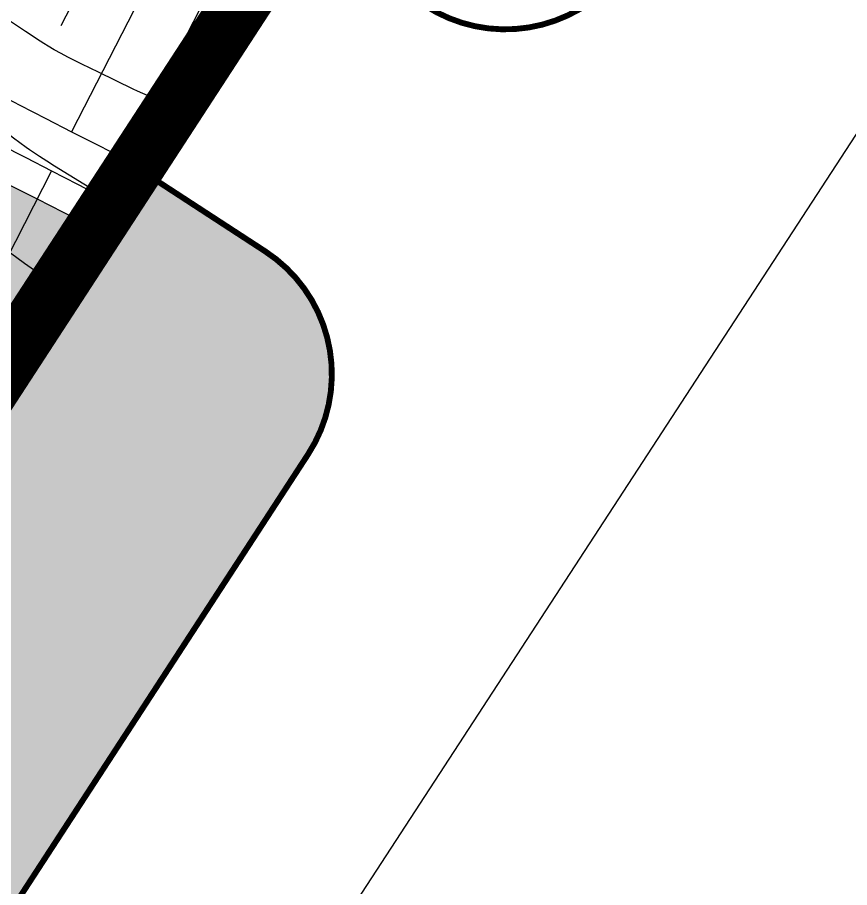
# Model space of a CAD drawing. Header units: millimetres. Extents: x 156921 to 159642, y 477538 to 479586.
# Drawn here: x 157868.88 to 157897.26, y 479020.97 to 479050.64 of the extents above; entities that cross this region are included whole.
import ezdxf
from ezdxf.enums import TextEntityAlignment as Align

# ---------------------------------------------------------------- set-up
doc = ezdxf.new("R2010")
doc.units = ezdxf.units.MM
doc.header["$MEASUREMENT"] = 0
doc.linetypes.add('A-CENTR01', pattern=[2, 1.25, -0.25, 0.25, -0.25])
doc.linetypes.add('CONT', pattern=[2, 1, 1])
doc.layers.add('99_가이드라인', color=83, linetype='Continuous', plot=False)
for name, color, linetype in [('CX-BORD-LIN1', 4, 'Continuous'), ('CX-BORD-LIN2', 3, 'Continuous'), ('CX-BORD-TEX3', 6, 'Continuous'), ('WD_도곽', 7, 'Continuous'), ('깎기비탈면&암선', 30, 'Continuous')]:
    doc.layers.add(name, color=color, linetype=linetype)
doc.layers.add('F0017111', color=94, linetype='Continuous', transparency=0.6)
doc.styles.add('TB_TEXT', font='BAREUNDOTUMPRO1.TTF')
doc.styles.add('TB_WBTXT', font='BareunDotumPro3.ttf')

# ---------------------------------------------------------------- blocks, each defined once
blk = doc.blocks.new('WD-INDEX-1', base_point=(3990.447, -477.055))
at = {"true_color": 0xc8be96, "transparency": 33554687}
h = blk.add_hatch(color=253, dxfattribs=at)
edge = h.paths.add_edge_path()
edge.add_arc((3995.747, -632.055), 5, 270, 360)
edge.add_line((4000.747, -632.055), (4000.747, -572.055))
edge.add_arc((3995.747, -572.055), 5, 0, 90)
edge.add_line((3995.747, -567.055), (3990.447, -567.055))
edge.add_line((3990.447, -567.055), (3990.447, -637.055))
edge.add_line((3990.447, -637.055), (3995.747, -637.055))
at = {"color": 253, "true_color": 0xb4b4b4, "const_width": 0.2}
blk.add_lwpolyline([(3995.747, -557.055, 0.414214), (4000.747, -552.055), (4000.747, -492.055, 0.414214), (3995.747, -487.055), (3990.447, -487.055), (3990.447, -557.055)], format="xyb", close=True, dxfattribs=at)
at = {"color": 7, "const_width": 0.2}
blk.add_lwpolyline([(3995.747, -637.055, 0.414214), (4000.747, -632.055), (4000.747, -572.055, 0.414214), (3995.747, -567.055), (3990.447, -567.055), (3990.447, -637.055)], format="xyb", close=True, dxfattribs=at)
blk = doc.blocks.new('한맥도곽')
at = {"layer": '99_가이드라인'}
blk.add_lwpolyline([(0, 594), (841, 594), (841, 0), (0, 0)], close=True, dxfattribs=at)
at = {"layer": 'CX-BORD-LIN1', "const_width": 2}
blk.add_lwpolyline([(821, 20), (25, 20), (25, 574), (821, 574)], close=True, dxfattribs=at)
at = {"layer": 'CX-BORD-LIN1', "style": 'TB_TEXT'}
for tag, height, p in [('TR_RDAT5', 3.5, (342.5, 53)), ('TR_DGN5', 3.5, (476.118, 53)), ('TR_CHK5', 3.5, (506.118, 53)), ('TR_APP5', 3.5, (536.118, 53)), ('TR_RNUM5', 3, (310.105, 52.637)), ('TR_RDAT4', 3.5, (342.5, 47)), ('TR_DGN4', 3.5, (476.118, 47)), ('TR_CHK4', 3.5, (506.118, 47)), ('TR_APP4', 3.5, (536.118, 47)), ('TR_RNUM4', 3, (310.105, 46.637)), ('TR_RDAT3', 3.5, (342.5, 41)), ('TR_DGN3', 3.5, (476.118, 41)), ('TR_CHK3', 3.5, (506.118, 41)), ('TR_APP3', 3.5, (536.118, 41)), ('TR_RNUM3', 3, (310.105, 40.637)), ('TR_RDAT2', 3.5, (342.5, 35)), ('TR_DGN2', 3.5, (476.118, 35)), ('TR_CHK2', 3.5, (506.118, 35)), ('TR_APP2', 3.5, (536.118, 35)), ('TR_RNUM2', 3, (310.105, 34.637)), ('TR_RDAT1', 3.5, (342.5, 29)), ('TR_DGN1', 3.5, (476.118, 29)), ('TR_CHK1', 3.5, (506.118, 29)), ('TR_APP1', 3.5, (536.118, 29)), ('TR_RNUM1', 3, (310.105, 28.637))]:
    blk.add_attdef(tag, text='', height=height, dxfattribs=at).set_placement(p, align=Align.MIDDLE_CENTER)
for tag, p in [('TR_RCON5', (367.303, 53)), ('TR_RCON4', (367.303, 47)), ('TR_RCON3', (367.303, 41)), ('TR_RCON2', (367.303, 35)), ('TR_RCON1', (367.303, 29))]:
    blk.add_attdef(tag, text='', height=3.5, dxfattribs=at).set_placement(p, align=Align.MIDDLE_LEFT)
at = {"layer": 'CX-BORD-LIN2', "style": 'TB_TEXT'}
for tag, p in [('TD_VERSION', (825.5, 68.015)), ('적용표준버전', (825.5, 35))]:
    blk.add_attdef(tag, text='', height=3, rotation=90, dxfattribs=at).set_placement(p, align=Align.MIDDLE_CENTER)
at = {"layer": 'CX-BORD-TEX3', "style": 'TB_TEXT'}
for tag, height, p in [('노선이정', 4.5, (170.034, 51.456)), ('설계공구', 4.5, (568, 51.361)), ('도 면 명', 4.5, (696, 43.192)), ('시공공구', 4.5, (568, 42.687)), ('설 계 사', 4.5, (170, 42.588)), ('시 공 사', 4.5, (170, 33.593)), ('도면축척', 4.5, (568.291, 33.513)), ('건설분야', 4.5, (170, 25.125)), ('건설단계', 4.5, (240, 25.125)), ('편철번호', 4.5, (696, 25.002)), ('도면번호', 4.5, (568.291, 24.791)), ('확인자', 3, (538, 23.662)), ('개정번호', 3, (310.082, 23.662)), ('날짜', 3, (342.5, 23.662)), ('내   용', 3, (420.5, 23.662)), ('작성자', 3, (478, 23.662)), ('검토자', 3, (508, 23.662))]:
    blk.add_attdef(tag, text='', height=height, dxfattribs=at).set_placement(p, align=Align.MIDDLE)
at = {"layer": 'CX-BORD-TEX3'}
for tag, height, style, p in [('TD_LNDST', 4.5, 'TB_TEXT', (240, 51.5)), ('TD_DSECT', 4.5, 'TB_TEXT', (600.5, 51.5)), ('TD_DDIST', 4.5, 'TB_TEXT', (649.5, 51.5)), ('TD_DNAME_TOP', 4.5, 'TB_TEXT', (766, 50.118)), ('TD_CSECT', 4.5, 'TB_TEXT', (600.5, 42.5)), ('TD_CDIST', 4.5, 'TB_TEXT', (649.5, 42.5)), ('TD_DNAME_MAIN', 6, 'TB_WBTXT', (766, 41.473)), ('TD_CCOMP', 4.5, 'TB_TEXT', (240, 33.593)), ('TD_SCAL', 4.5, 'TB_TEXT', (632, 33.748)), ('TD_DNAME_BOT', 4, 'TB_TEXT', (766, 33.174)), ('TD_FIELD', 4.5, 'TB_TEXT', (205, 25.125)), ('TD_CSTEP', 4.5, 'TB_TEXT', (275.744, 25.125)), ('TD_DWGNO', 4.5, 'TB_TEXT', (766, 25.002)), ('TD_DWGCODE', 4.5, 'TB_TEXT', (632, 24.791))]:
    blk.add_attdef(tag, text='', height=height, dxfattribs=dict(at, style=style)).set_placement(p, align=Align.MIDDLE_CENTER)
at = {"layer": 'CX-BORD-TEX3', "style": 'TB_TEXT'}
for tag, height, width, p in [('TD_DCOMP', 4.5, 0.85, (240, 42.588)), ('TD_CNAME', 5, 0.8, (90, 27.596))]:
    blk.add_attdef(tag, text='', height=height, dxfattribs=dict(at, width=width)).set_placement(p, align=Align.MIDDLE_CENTER)

msp = doc.modelspace()

# ---------------------------------------------------------------- hatches: boundary and pattern name
at = {"layer": '깎기비탈면&암선', "linetype": 'ByBlock', "lineweight": -3, "transparency": 33554512}
msp.add_hatch(color=191, dxfattribs=at).paths.add_polyline_path([(157871.518, 479043.456), (157871.321, 479043.555), (157870.437, 479044.004), (157869.554, 479044.453), (157868.67, 479044.904), (157867.787, 479045.354), (157866.904, 479045.806), (157865.991, 479046.198), (157865.012, 479046.464), (157864.033, 479046.73), (157863.056, 479046.998), (157862.104, 479047.317), (157861.153, 479047.637), (157860.201, 479047.957), (157859.25, 479048.279), (157858.3, 479048.601), (157857.349, 479048.924), (157856.451, 479049.347), (157855.472, 479049.617), (157854.465, 479049.831), (157853.442, 479050.018), (157852.403, 479050.173), (157851.344, 479050.293), (157850.266, 479050.376), (157849.167, 479050.42), (157849.051, 479050.199), (157849.728, 479049.351), (157850.406, 479048.503), (157851.133, 479047.748), (157851.866, 479047.004), (157852.599, 479046.26), (157853.332, 479045.515), (157854.066, 479044.771), (157854.8, 479044.026), (157855.534, 479043.281), (157856.268, 479042.534), (157857.065, 479041.909), (157857.854, 479041.268), (157858.618, 479040.579), (157859.4, 479039.924), (157860.205, 479039.31), (157861.009, 479038.697), (157861.813, 479038.083), (157862.618, 479037.469), (157863.411, 479036.834), (157864.184, 479036.156), (157864.956, 479035.478), (157865.728, 479034.8), (157865.831, 479034.721)], flags=0)

# ---------------------------------------------------------------- linework, layer by layer
at = {"layer": 'F0017111', "transparency": 33554521, "flags": 128}
for points in [[(157870.236, 479041.486), (157869.688, 479041.86), (157869.121, 479042.257), (157868.642, 479042.609), (157868.195, 479042.954), (157867.728, 479043.33), (157867.224, 479043.752), (157866.666, 479044.234), (157866.107, 479044.738), (157865.875, 479044.953), (157865.717, 479045.104), (157865.595, 479045.222), (157865.121, 479045.693), (157864.673, 479046.153), (157863.607, 479047.257), (157863.031, 479047.858), (157862.811, 479048.096), (157862.669, 479048.252), (157862.567, 479048.368), (157862.156, 479048.841), (157861.745, 479049.335), (157861.307, 479049.876), (157860.82, 479050.488), (157860.297, 479051.143)], [(157872.131, 479044.397), (157871.622, 479044.676), (157871.14, 479044.962), (157870.141, 479045.576), (157869.883, 479045.737), (157869.636, 479045.897), (157869.429, 479046.035), (157869.288, 479046.133), (157869.18, 479046.21), (157868.749, 479046.525), (157868.322, 479046.851), (157867.483, 479047.504), (157867.277, 479047.668), (157867.074, 479047.837), (157866.896, 479047.99), (157866.77, 479048.103), (157866.67, 479048.195), (157866.276, 479048.563), (157865.893, 479048.928), (157864.96, 479049.82), (157864.451, 479050.313), (157864.034, 479050.735)], [(157874.226, 479047.613), (157874.202, 479047.624), (157874.047, 479047.686), (157873.921, 479047.733), (157873.666, 479047.832), (157873.398, 479047.943), (157873.156, 479048.049), (157872.977, 479048.13), (157872.829, 479048.2), (157871.64, 479048.772), (157871.08, 479049.047), (157870.594, 479049.291), (157870.367, 479049.412), (157870.135, 479049.543), (157869.928, 479049.665), (157869.777, 479049.758), (157869.655, 479049.838), (157869.149, 479050.169), (157868.612, 479050.529), (157868.334, 479050.725)]]:
    msp.add_lwpolyline(points, dxfattribs=at)
at = {"layer": '깎기비탈면&암선', "color": 9, "linetype": 'CONT'}
for p, q in [((157871.75, 479053.072), (157870.358, 479050.361)), ((157873.507, 479052.171), (157870.728, 479046.746)), ((157875.265, 479051.272), (157873.878, 479048.558)), ((157870.044, 479045.411), (157867.901, 479041.227)), ((157871.808, 479044.508), (157870.739, 479042.415))]:
    msp.add_line(p, q, dxfattribs=at)
at = {"layer": '깎기비탈면&암선', "color": 9, "linetype": 'CONT', "flags": 128}
for points in [[(157844.888, 479061.424), (157845.762, 479060.959), (157846.636, 479060.496), (157847.511, 479060.032), (157848.386, 479059.57), (157849.261, 479059.107), (157850.136, 479058.645), (157851.011, 479058.184), (157851.887, 479057.722), (157852.763, 479057.262), (157853.578, 479056.684), (157854.393, 479056.107), (157855.208, 479055.53), (157856.024, 479054.954), (157856.84, 479054.378), (157857.656, 479053.802), (157858.473, 479053.227), (157859.29, 479052.652), (157860.168, 479052.195), (157861.047, 479051.738), (157861.926, 479051.282), (157862.805, 479050.827), (157863.684, 479050.372), (157864.564, 479049.917), (157865.444, 479049.462), (157866.324, 479049.008), (157867.204, 479048.555), (157868.085, 479048.102), (157868.965, 479047.649), (157869.846, 479047.197), (157870.728, 479046.746), (157871.609, 479046.294), (157872.491, 479045.844), (157872.928, 479045.62)], [(157844.184, 479060.099), (157845.059, 479059.635), (157845.934, 479059.17), (157846.809, 479058.707), (157847.684, 479058.244), (157848.56, 479057.781), (157849.436, 479057.318), (157850.312, 479056.857), (157851.189, 479056.395), (157852.065, 479055.934), (157852.88, 479055.356), (157853.696, 479054.779), (157854.512, 479054.201), (157855.328, 479053.625), (157856.145, 479053.048), (157856.962, 479052.472), (157857.779, 479051.897), (157858.597, 479051.321), (157859.476, 479050.864), (157860.356, 479050.407), (157861.235, 479049.951), (157862.115, 479049.495), (157862.995, 479049.039), (157863.875, 479048.584), (157864.756, 479048.129), (157865.637, 479047.675), (157866.518, 479047.221), (157867.399, 479046.768), (157868.28, 479046.315), (157869.162, 479045.863), (157870.044, 479045.411), (157870.926, 479044.959), (157871.808, 479044.508), (157872.105, 479044.356)], [(157841.538, 479055.118), (157842.415, 479054.653), (157843.292, 479054.187), (157844.17, 479053.722), (157845.048, 479053.258), (157845.926, 479052.794), (157846.805, 479052.33), (157847.683, 479051.867), (157848.562, 479051.404), (157849.441, 479050.942), (157850.314, 479050.466), (157851.186, 479049.992), (157852.059, 479049.517), (157852.932, 479049.044), (157853.805, 479048.57), (157854.679, 479048.097), (157855.553, 479047.625), (157856.427, 479047.152), (157857.308, 479046.694), (157858.19, 479046.236), (157859.071, 479045.778), (157859.953, 479045.321), (157860.835, 479044.865), (157861.718, 479044.409), (157862.6, 479043.953), (157863.483, 479043.497), (157864.366, 479043.043), (157865.25, 479042.588), (157866.133, 479042.134), (157867.017, 479041.681), (157867.901, 479041.227), (157868.785, 479040.775), (157869.526, 479040.396)]]:
    msp.add_lwpolyline(points, dxfattribs=at)
at = {"layer": '깎기비탈면&암선', "color": 9, "linetype": 'A-CENTR01', "ltscale": 5, "flags": 128}
msp.add_lwpolyline([(157865.83, 479034.721), (157865.728, 479034.799), (157864.955, 479035.478), (157864.183, 479036.156), (157863.411, 479036.834), (157862.618, 479037.469), (157861.813, 479038.083), (157861.009, 479038.696), (157860.205, 479039.31), (157859.401, 479039.924), (157858.618, 479040.579), (157857.854, 479041.268), (157857.065, 479041.909), (157856.268, 479042.534), (157855.534, 479043.281), (157854.8, 479044.026), (157854.066, 479044.771), (157853.332, 479045.515), (157852.599, 479046.26), (157851.866, 479047.004), (157851.133, 479047.748), (157850.406, 479048.503), (157849.728, 479049.351), (157849.051, 479050.199), (157849.167, 479050.42), (157850.266, 479050.376), (157851.344, 479050.293), (157852.403, 479050.174), (157853.442, 479050.018), (157854.465, 479049.832), (157855.472, 479049.617), (157856.451, 479049.347), (157857.349, 479048.924), (157858.3, 479048.601), (157859.25, 479048.279), (157860.201, 479047.957), (157861.153, 479047.637), (157862.104, 479047.317), (157863.056, 479046.998), (157864.033, 479046.73), (157865.012, 479046.464), (157865.991, 479046.198), (157866.904, 479045.806), (157867.787, 479045.354), (157868.67, 479044.904), (157869.553, 479044.453), (157870.437, 479044.004), (157871.321, 479043.555), (157871.518, 479043.456)], dxfattribs=at)

# ---------------------------------------------------------------- block references
at = {"rotation": 326.9270375787892}
msp.add_blockref('한맥도곽', (156920.788, 479088.004), dxfattribs=at)
at = {"layer": 'WD_도곽', "color": 9, "linetype": 'CONT', "rotation": 326.9270375787892}
msp.add_blockref('WD-INDEX-1', (157922.002, 479120.977), dxfattribs=at)

doc.saveas('drawing.dxf')
